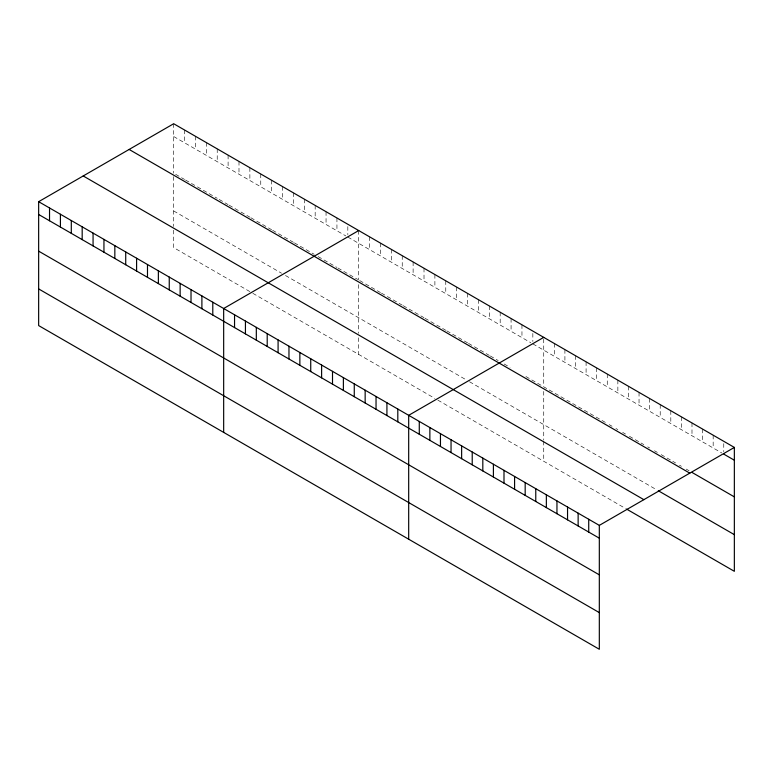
<?xml version="1.0" encoding="UTF-8"?>
<svg xmlns="http://www.w3.org/2000/svg" width="773" height="773" viewBox="0 0 773 773"><rect width="100%" height="100%" fill="white"/><g stroke="black" fill="none" stroke-linecap="round" stroke-linejoin="round"><path stroke-width="0.58" stroke-dasharray="3.87 2.9" d="M173.683 136.521L345.84 235.92M347.821 237.06L530.858 342.739M532.839 343.879L721.837 452.988M175.664 174.331L184.573 179.471M185.559 180.041L195.453 185.752M197.434 186.892L217.223 198.313M219.203 199.463L228.103 204.603M229.098 205.174L238.992 210.884M240.963 212.024L249.872 217.165M250.858 217.744L271.642 229.736M272.627 230.306L293.402 242.307M294.397 242.877L314.186 254.298M318.138 256.588L336.941 267.439M337.927 268.009L357.715 279.43M359.696 280.57L380.471 292.571M381.466 293.141L402.24 305.142M403.226 305.712L424.01 317.703M424.995 318.273L445.77 330.274M446.765 330.844L467.539 342.835M468.535 343.405L489.309 355.406M490.295 355.976L498.208 360.547M504.151 363.977L510.083 367.397M525.92 376.538L542.733 386.249M605.336 422.396L543.728 386.819L543.728 337.366M609.192 424.619L612.081 426.29M615.936 428.513L617.859 429.624M622.671 432.407L625.56 434.068M629.406 436.291L639.039 441.847M640.962 442.968L643.851 444.63M647.706 446.852L649.629 447.963M654.441 450.746L657.33 452.408M661.176 454.64L670.809 460.196M672.732 461.307L675.621 462.969M679.477 465.201L681.4 466.312M686.211 469.085L689.101 470.757M173.683 210.952L281.536 273.217M285.488 275.507L465.559 379.466M469.52 381.756L656.364 489.628M249.872 291.605L173.683 247.621L173.683 227.62M252.839 293.315L434.89 398.424M437.856 400.134L625.56 508.499M723.76 443.634L723.76 451.78M713.17 435.189L713.17 447.992M702.58 429.073L702.58 441.876M691.99 422.966L691.99 435.759M681.4 416.85L681.4 429.643M670.809 410.734L670.809 423.536M660.219 404.617L660.219 417.42M649.629 398.501L649.629 411.304M639.039 392.394L639.039 405.187M628.449 386.278L628.449 399.081M617.859 380.161L617.859 392.964M607.269 374.045L607.269 386.848M596.679 367.938L596.679 380.731M586.089 361.822L586.089 374.615M575.499 355.706L575.499 368.508M564.908 349.589L564.908 362.392M554.318 343.473L554.318 356.276M543.728 391.399L543.728 440.146M543.728 441.257L543.728 461.259M532.839 333.405L532.839 341.55M521.959 324.795L521.959 337.598M511.079 318.515L511.079 331.308M500.189 312.224L500.189 325.027M489.309 305.944L489.309 318.747M478.419 299.663L478.419 312.456M467.539 293.382L467.539 306.176M456.659 287.092L456.659 299.895M445.77 280.812L445.77 293.614M434.89 274.531L434.89 287.324M424.01 268.241L424.01 281.043M413.12 261.96L413.12 274.763M402.24 255.679L402.24 268.473M391.36 249.389L391.36 262.192M380.471 243.109L380.471 255.911M369.591 236.828L369.591 249.621M358.711 230.547L358.711 280M358.711 284.58L358.711 333.327M358.711 337.772L358.711 354.44M347.821 226.586L347.821 234.731M336.941 217.976L336.941 230.779M326.051 211.696L326.051 224.489M315.171 205.405L315.171 218.208M304.291 199.125L304.291 211.928M293.402 192.844L293.402 205.637M282.522 186.564L282.522 199.357M271.642 180.273L271.642 193.076M260.752 173.993L260.752 186.795M249.872 167.712L249.872 180.505M238.992 161.422L238.992 174.225M228.103 155.141L228.103 167.944M217.223 148.86L217.223 161.654M206.333 142.57L206.333 155.373M195.453 136.29L195.453 149.092M184.573 130.009L184.573 142.802M173.683 123.728L173.683 173.181M173.683 176.621L173.683 226.508"/><path stroke-width="1.16" d="M38.65 201.685L599.317 525.379L599.317 649.272L38.65 325.578L38.65 201.685L173.683 123.728L734.35 447.422L734.35 571.315L626.526 509.059M358.711 230.547L223.668 308.504L223.668 432.397M543.728 337.366L408.685 415.323L408.685 539.216M599.317 525.379L734.35 447.422M723.76 454.109L734.35 460.215M691.99 472.419L734.35 496.875M129.13 149.45L689.787 473.144M658.296 490.739L734.35 534.655M83.213 175.964L643.87 499.658M38.65 214.488L599.317 538.182M38.65 251.148L599.317 574.841M38.65 288.918L599.317 612.612M588.726 519.272L588.726 532.066M578.136 513.156L578.136 525.949M567.546 507.04L567.546 519.842M556.956 500.923L556.956 513.726M546.356 494.807L546.356 507.61M535.766 488.7L535.766 501.493M525.176 482.584L525.176 495.377M514.586 476.468L514.586 489.27M503.996 470.351L503.996 483.154M493.406 464.244L493.406 477.038M482.816 458.128L482.816 470.921M472.226 452.012L472.226 464.815M461.636 445.895L461.636 458.698M451.046 439.779L451.046 452.582M440.455 433.672L440.455 446.465M429.865 427.556L429.865 440.349M419.275 421.44L419.275 434.242M397.805 409.043L397.805 421.845M386.925 402.762L386.925 415.555M376.036 396.472L376.036 409.275M365.156 390.191L365.156 402.994M354.266 383.91L354.266 396.704M343.386 377.62L343.386 390.423M332.506 371.34L332.506 384.142M321.616 365.059L321.616 377.852M310.736 358.778L310.736 371.571M299.856 352.488L299.856 365.291M288.967 346.207L288.967 359.01M278.087 339.927L278.087 352.72M267.207 333.636L267.207 346.439M256.317 327.356L256.317 340.159M245.437 321.075L245.437 333.868M234.548 314.795L234.548 327.588M212.788 302.224L212.788 315.026M201.898 295.943L201.898 308.736M191.018 289.653L191.018 302.456M180.138 283.372L180.138 296.175M169.248 277.092L169.248 289.885M158.368 270.801L158.368 283.604M147.488 264.521L147.488 277.323M136.599 258.24L136.599 271.033M125.719 251.959L125.719 264.752M114.839 245.669L114.839 258.472M103.949 239.388L103.949 252.191M93.069 233.108L93.069 245.901M82.18 226.818L82.18 239.62M71.3 220.537L71.3 233.34M60.42 214.256L60.42 227.049M49.53 207.966L49.53 220.769"/></g></svg>
